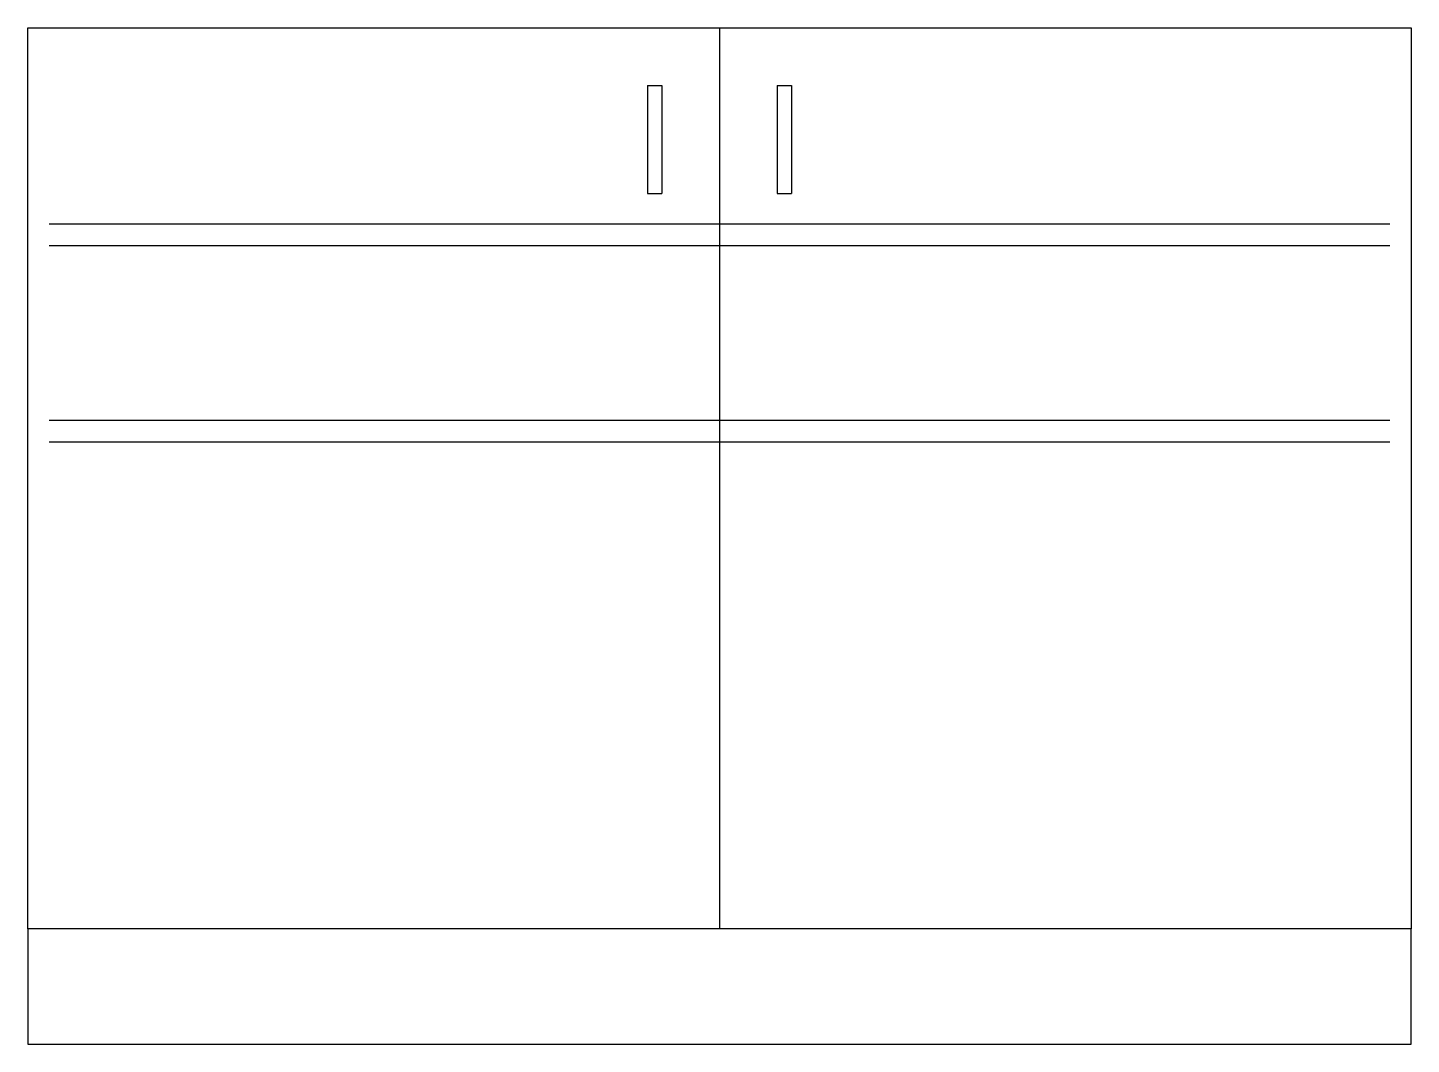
# Model space of a CAD drawing. Extents: x 0 to 48, y 0 to 35.2.
import ezdxf

# ---------------------------------------------------------------- set-up
doc = ezdxf.new("R2010")
doc.units = 0
doc.header["$LTSCALE"] = 3
doc.linetypes.add('HIDDEN', pattern=[0])
doc.layers.get('0').update_dxf_attribs({"linetype": 'CONTINUOUS'})
doc.layers.add('HID', color=7, linetype='HIDDEN')

msp = doc.modelspace()

# ---------------------------------------------------------------- linework, layer by layer
at = {"color": 0}
for p, q in [((0, 4), (0, 35.25)), ((0, 35.25), (48, 35.25)), ((24, 35.25), (24, 4)), ((48, 35.25), (48, 4)), ((21.5, 33.25), (21.5, 29.5)), ((21.5, 33.25), (22, 33.25)), ((22, 33.25), (22, 29.5)), ((26, 33.25), (26, 29.5)), ((26, 33.25), (26.5, 33.25)), ((26.5, 33.25), (26.5, 29.5)), ((21.5, 29.5), (22, 29.5)), ((26, 29.5), (26.5, 29.5)), ((48, 4), (0, 4)), ((0, 4), (0, 0)), ((48, 0), (48, 4)), ((0, 0), (48, 0))]:
    msp.add_line(p, q, dxfattribs=at)
at = {"layer": 'HID', "color": 0}
for p, q in [((47.25, 28.4375), (0.75, 28.4375)), ((47.25, 27.6875), (0.75, 27.6875)), ((47.25, 21.625), (0.75, 21.625)), ((47.25, 20.875), (0.75, 20.875))]:
    msp.add_line(p, q, dxfattribs=at)

doc.saveas('drawing.dxf')
